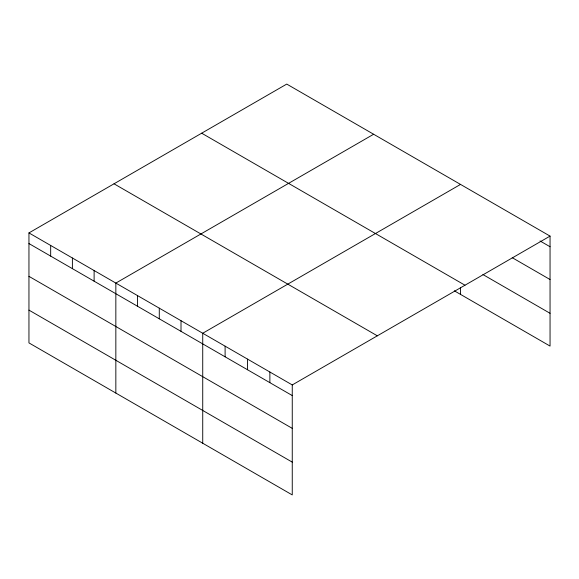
<?xml version="1.0" encoding="UTF-8"?>
<svg xmlns="http://www.w3.org/2000/svg" width="579" height="579" viewBox="0 0 579 579"><rect width="100%" height="100%" fill="white"/><g stroke="black" fill="none" stroke-linecap="round" stroke-linejoin="round"><path stroke-width="0.87" d="M28.95 232.917L292.257 384.934L292.257 494.915L28.95 342.898L28.95 232.917L286.743 84.085L550.05 236.102L550.05 346.083L454.32 290.81M373.636 134.248L115.843 283.088L115.843 393.069M460.529 184.412L202.73 333.251L202.73 443.232M292.257 384.934L550.05 236.102M540.019 240.951L550.05 246.741M512.234 257.691L550.05 279.527M482.908 274.533L550.05 313.297M201.673 133.199L464.98 285.215M114.02 183.804L377.327 335.82M28.95 243.564L292.257 395.58M28.95 276.342L292.257 428.359M28.95 310.12L292.257 462.136M460.529 287.495L460.529 294.393M269.872 372.015L269.872 382.661M247.494 359.096L247.494 369.735M225.108 346.17L225.108 356.816M181.01 320.708L181.01 331.354M159.283 308.166L159.283 318.812M137.563 295.623L137.563 306.269M94.116 270.545L94.116 281.184M72.397 258.002L72.397 268.649M50.67 245.46L50.67 256.106"/></g></svg>
